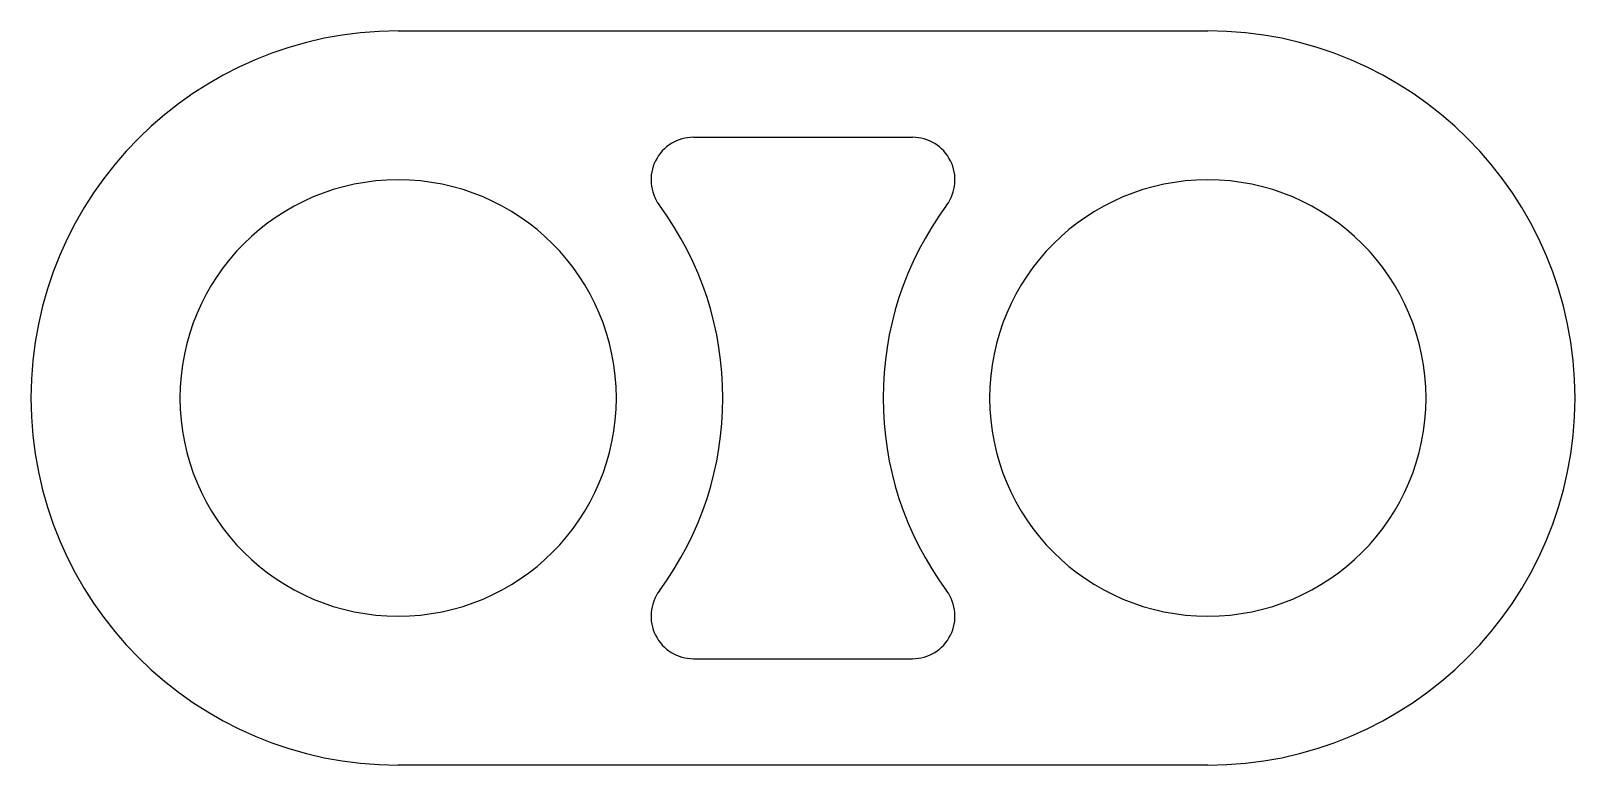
# Model space of a CAD drawing. Header units: metres. Extents: x -36.3 to 36.3, y 0 to 34.5.
import ezdxf

# ---------------------------------------------------------------- set-up
doc = ezdxf.new("R2010")
doc.units = ezdxf.units.M

msp = doc.modelspace()

# ---------------------------------------------------------------- linework, layer by layer
for p, q in [((-19.012, 34.5), (19.012, 34.5)), ((-5.138, 29.5), (5.138, 29.5)), ((-6.746, 26.312), (-6.746, 26.312)), ((6.746, 26.312), (6.746, 26.312)), ((-6.746, 8.188), (-6.746, 8.188)), ((6.746, 8.188), (6.746, 8.188)), ((-5.138, 5), (5.138, 5)), ((19.012, 0), (-19.012, 0)), ((-19.012, 0), (-19.012, 0)), ((19.012, 0), (19.012, 0))]:
    msp.add_line(p, q)
for centre, radius, start, end in [((-19.012, 17.25), 17.25, 90, 270), ((19.012, 17.25), 17.25, 270, 90), ((-5.138, 27.5), 2, 90, 216.45583), ((5.138, 27.5), 2, 323.54417, 90), ((-19.012, 17.25), 10.25, 90, 180), ((-19.012, 17.25), 10.25, 360, 90), ((19.012, 17.25), 10.25, 90, 180), ((19.012, 17.25), 10.25, 360, 90), ((-19.012, 17.25), 15.25, 323.54417, 36.45583), ((19.012, 17.25), 15.25, 143.54417, 216.45583), ((-19.012, 17.25), 10.25, 180, 270), ((-19.012, 17.25), 10.25, 270, 360), ((19.012, 17.25), 10.25, 180, 270), ((19.012, 17.25), 10.25, 270, 360), ((-5.138, 7), 2, 143.54417, 270), ((5.138, 7), 2, 270, 36.45583)]:
    msp.add_arc(centre, radius, start, end)

doc.saveas('drawing.dxf')
